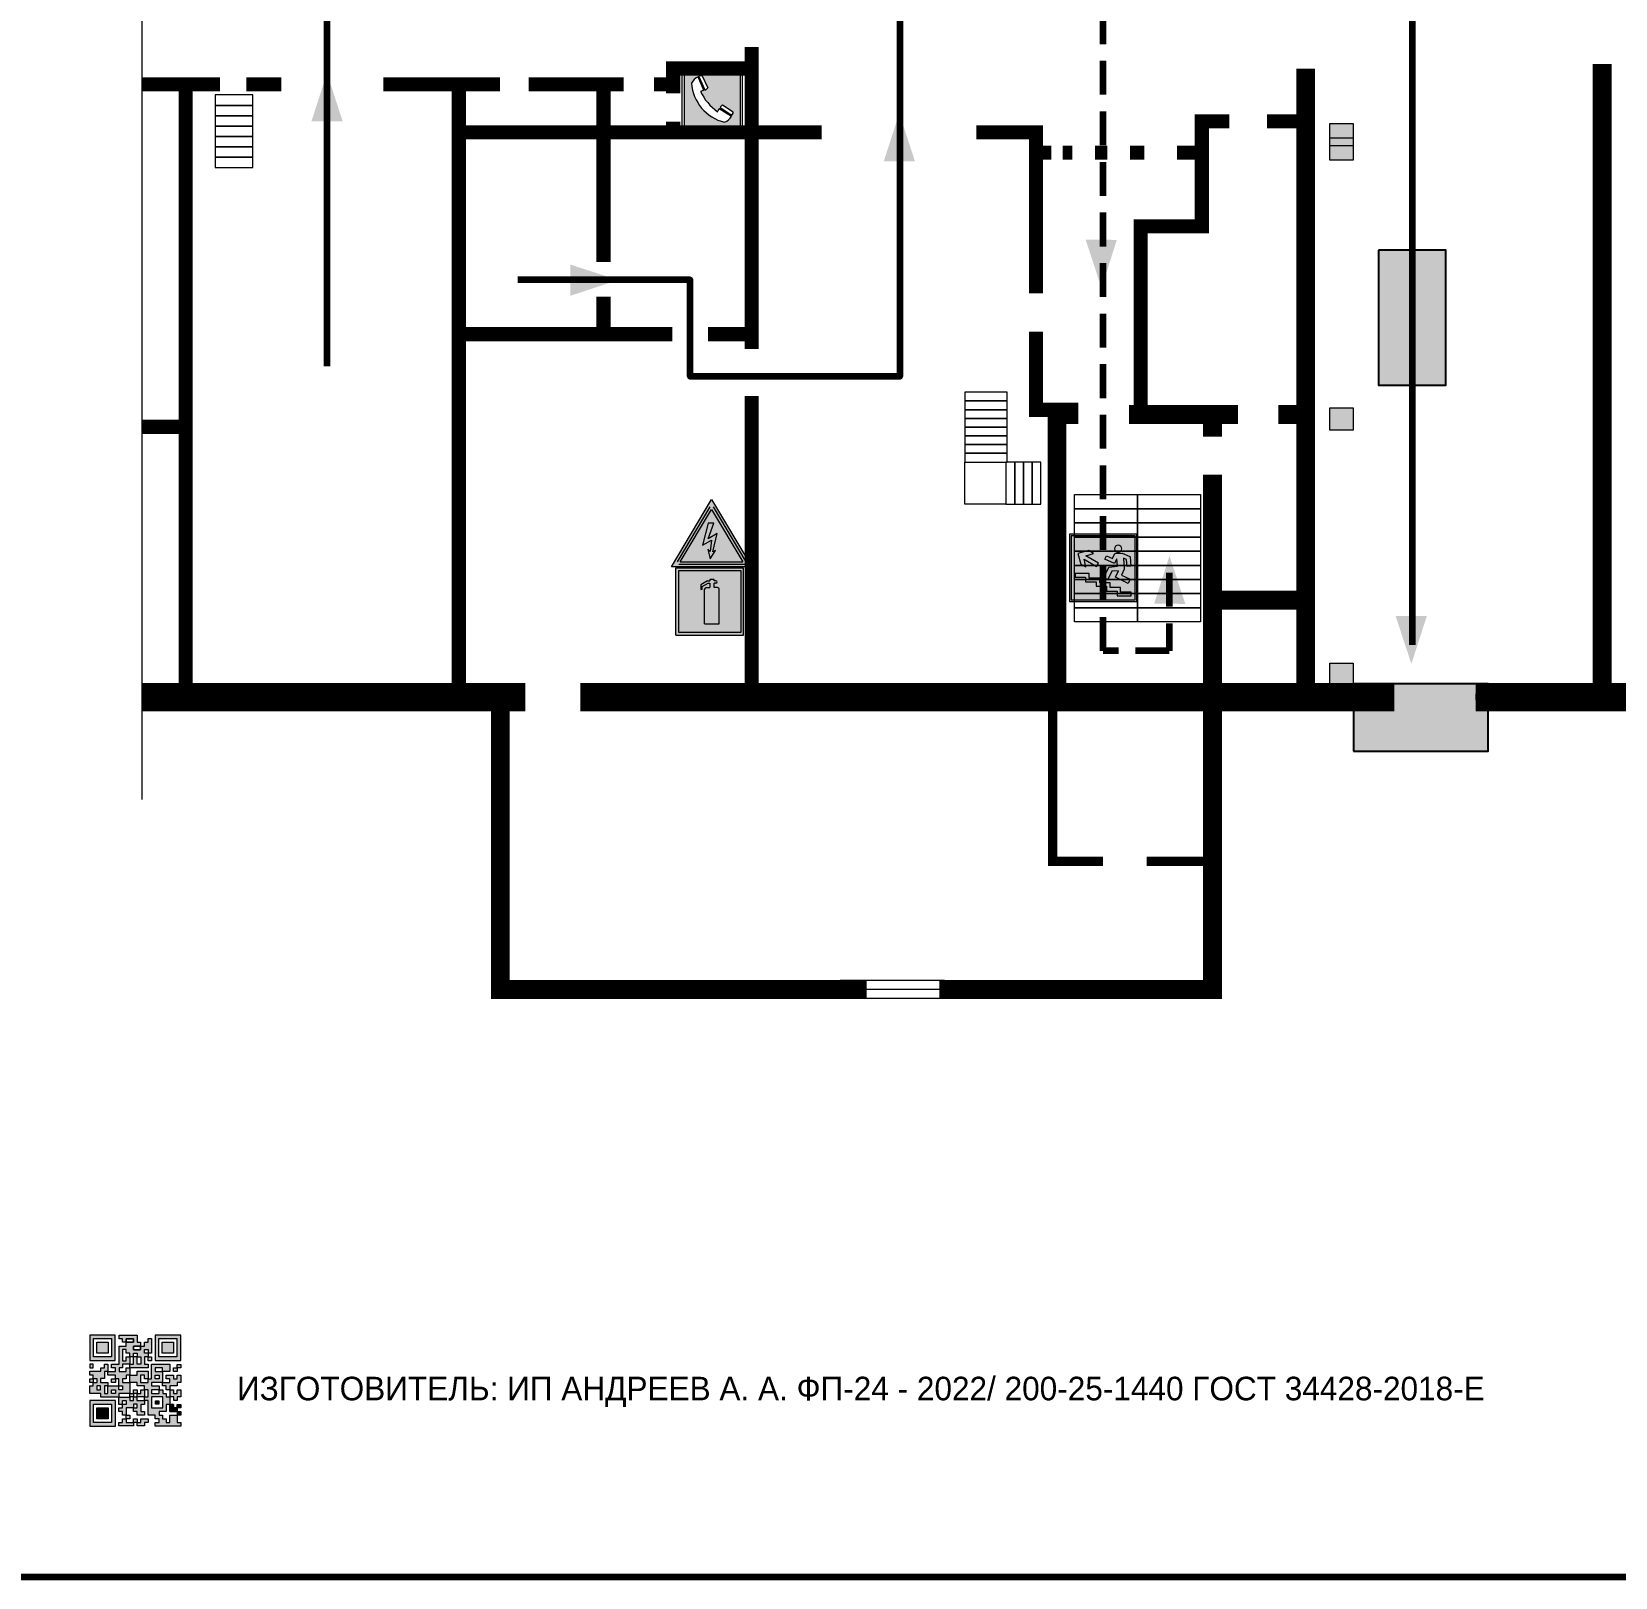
# Model space of a CAD drawing. Header units: millimetres. Extents: x 13114 to 67229, y 22859 to 38520.
# Drawn here: x 17773.2 to 17961.2, y 30104.1 to 30287.5 of the extents above; entities that cross this region are included whole.
import ezdxf

# ---------------------------------------------------------------- set-up
doc = ezdxf.new("R2010")
doc.units = ezdxf.units.MM
doc.linetypes.add('{ Wide Dash }', pattern=[12, 4, -2, 4, -2])
doc.layers.add('План_Штампы', color=7, linetype='Continuous')
doc.styles.add('обычный', font='arial.ttf')

# ---------------------------------------------------------------- blocks, each defined once
blk = doc.blocks.new('QR')
at = {"lineweight": 0}
h = blk.add_hatch(color=256, dxfattribs=at)
h.dxf.hatch_style = 1
h.paths.add_polyline_path([(9241.16, 2687.38), (9242.01, 2687.38), (9242.01, 2687.83), (9241.59, 2687.83), (9241.59, 2688.68), (9239.45, 2688.68), (9239.45, 2688.25), (9239.86, 2688.25), (9239.86, 2687.83), (9240.29, 2687.83), (9240.29, 2688.25), (9241.16, 2688.25), (9241.16, 2687.83), (9240.29, 2687.83), (9240.29, 2687.38), (9239.45, 2687.38), (9239.45, 2685.22), (9238.57, 2685.22), (9238.57, 2684.8), (9239.02, 2684.8), (9239.02, 2684.37), (9238.13, 2684.37), (9238.13, 2683.92), (9239.02, 2683.92), (9239.02, 2683.5), (9239.44, 2683.5), (9239.44, 2682.64), (9239.87, 2682.64), (9239.87, 2682.18), (9239.44, 2682.18), (9239.44, 2682.64), (9238.13, 2682.64), (9238.13, 2681.76), (9237.71, 2681.76), (9237.71, 2682.64), (9238.13, 2682.64), (9238.13, 2683.07), (9237.27, 2683.07), (9237.27, 2683.51), (9237.71, 2683.51), (9237.71, 2684.37), (9238.13, 2684.37), (9238.13, 2685.22), (9237.71, 2685.22), (9237.71, 2684.8), (9237.28, 2684.8), (9237.28, 2684.38), (9235.98, 2684.38), (9235.98, 2683.92), (9236.4, 2683.92), (9236.4, 2683.49), (9236.84, 2683.49), (9236.84, 2683.07), (9236.4, 2683.07), (9236.4, 2682.64), (9235.98, 2682.64), (9235.98, 2681.76), (9237.29, 2681.76), (9237.29, 2681.33), (9239.43, 2681.33), (9239.43, 2681.76), (9240.74, 2681.76), (9240.74, 2683.05), (9239.87, 2683.05), (9239.87, 2683.5), (9240.29, 2683.5), (9240.29, 2683.91), (9240.74, 2683.91), (9240.74, 2684.81), (9240.29, 2684.81), (9240.29, 2684.79), (9240.29, 2684.37), (9239.45, 2684.37), (9239.45, 2684.8), (9239.87, 2684.8), (9239.87, 2685.21), (9240.74, 2685.21), (9240.74, 2686.1), (9240.29, 2686.1), (9240.29, 2685.64), (9239.86, 2685.64), (9239.86, 2686.95), (9240.29, 2686.95), (9240.29, 2686.52), (9240.74, 2686.52), (9240.74, 2686.1), (9241.16, 2686.1), (9241.16, 2686.53), (9241.59, 2686.53), (9241.59, 2686.1), (9242.02, 2686.1), (9242.02, 2685.21), (9241.59, 2685.21), (9241.59, 2686.1), (9241.16, 2686.1), (9241.16, 2685.21), (9240.74, 2685.21), (9240.74, 2684.81), (9242.89, 2684.81), (9242.89, 2685.22), (9242.47, 2685.22), (9242.47, 2686.11), (9242.89, 2686.11), (9242.89, 2686.52), (9242.46, 2686.52), (9242.46, 2686.95), (9242.89, 2686.95), (9242.89, 2686.52), (9243.32, 2686.52), (9243.32, 2688.26), (9242.9, 2688.26), (9242.9, 2687.83), (9242.47, 2687.83), (9242.47, 2687.38), (9242.01, 2687.38), (9242.01, 2686.94), (9241.16, 2686.94)])
h.paths.add_polyline_path([(9239.02, 2682.18), (9239.02, 2681.76), (9238.54, 2681.76), (9238.54, 2682.18)], flags=16)
h.paths.add_polyline_path([(9237.27, 2682.65), (9237.27, 2682.19), (9236.83, 2682.19), (9236.83, 2682.65)], flags=16)
h = blk.add_hatch(color=256, dxfattribs=at)
h.dxf.hatch_style = 1
h.paths.add_polyline_path([(9238.15, 2687.83), (9236.83, 2687.83), (9236.83, 2686.52), (9238.15, 2686.52)], flags=0)
h.paths.add_polyline_path([(9239.01, 2685.65), (9239.01, 2688.68), (9235.98, 2688.68), (9235.98, 2685.65)])
h.paths.add_polyline_path([(9236.41, 2686.1), (9236.41, 2688.26), (9238.56, 2688.26), (9238.56, 2686.1)], flags=16)
h.paths.add_polyline_path([(9236.83, 2686.52), (9236.83, 2687.83), (9238.15, 2687.83), (9238.15, 2686.52)], flags=0)
h = blk.add_hatch(color=256, dxfattribs=at)
h.dxf.hatch_style = 1
h.paths.add_polyline_path([(9238.15, 2686.52), (9238.15, 2687.83), (9236.83, 2687.83), (9236.83, 2686.52)])
h.paths.add_polyline_path([(9245.91, 2686.52), (9245.91, 2687.83), (9244.59, 2687.83), (9244.59, 2686.52)], flags=0)
h.paths.add_polyline_path([(9246.77, 2685.65), (9246.77, 2688.68), (9243.74, 2688.68), (9243.74, 2685.65)])
h.paths.add_polyline_path([(9244.17, 2686.1), (9244.17, 2688.26), (9246.32, 2688.26), (9246.32, 2686.1)], flags=16)
h.paths.add_polyline_path([(9244.59, 2686.52), (9244.59, 2687.83), (9245.91, 2687.83), (9245.91, 2686.52)], flags=0)
h = blk.add_hatch(color=256, dxfattribs=at)
h.dxf.hatch_style = 1
h.paths.add_polyline_path([(9240.75, 2681.76), (9240.75, 2681.35), (9241.17, 2681.35), (9241.17, 2681.76)])
h.paths.add_polyline_path([(9241.6, 2682.18), (9241.17, 2682.18), (9241.17, 2681.76), (9241.6, 2681.76)])
h.paths.add_polyline_path([(9242.47, 2681.34), (9242.47, 2682.19), (9242.02, 2682.19), (9242.02, 2681.76), (9241.6, 2681.76), (9241.6, 2681.34)])
h.paths.add_polyline_path([(9239.87, 2678.3), (9239.44, 2678.3), (9239.44, 2677.89), (9241.17, 2677.89), (9241.17, 2678.3), (9240.28, 2678.3), (9240.28, 2678.73), (9239.87, 2678.73)])
h.paths.add_polyline_path([(9240.75, 2678.73), (9240.75, 2679.19), (9240.28, 2679.19), (9240.28, 2678.73)])
h.paths.add_polyline_path([(9241.6, 2678.73), (9241.17, 2678.73), (9241.17, 2678.3), (9241.6, 2678.3)])
h.paths.add_polyline_path([(9242.02, 2678.3), (9241.6, 2678.3), (9241.6, 2677.89), (9242.48, 2677.89), (9242.48, 2678.31), (9242.9, 2678.31), (9242.9, 2678.73), (9242.02, 2678.73)])
h.paths.add_polyline_path([(9246.36, 2684.37), (9246.36, 2684.79), (9245.93, 2684.79), (9245.93, 2684.37)])
h.paths.add_polyline_path([(9246.78, 2685.2), (9246.36, 2685.2), (9246.36, 2684.79), (9246.78, 2684.79)])
h.paths.add_polyline_path([(9245.91, 2687.83), (9244.59, 2687.83), (9244.59, 2686.52), (9245.91, 2686.52)])
h = blk.add_hatch(color=256, dxfattribs=at)
h.dxf.hatch_style = 1
h.paths.add_polyline_path([(9243.32, 2686.11), (9242.89, 2686.11), (9242.89, 2685.64), (9243.32, 2685.64)])
h.paths.add_polyline_path([(9239.02, 2683.07), (9239.02, 2683.5), (9238.56, 2683.5), (9238.56, 2683.07)])
h.paths.add_polyline_path([(9236.4, 2684.8), (9236.4, 2685.22), (9235.98, 2685.22), (9235.98, 2684.8)])
h.paths.add_polyline_path([(9236.4, 2683.07), (9236.4, 2683.49), (9235.98, 2683.49), (9235.98, 2683.07)])
h = blk.add_hatch(color=256, dxfattribs=at)
h.dxf.hatch_style = 1
h.paths.add_polyline_path([(9243.32, 2682.64), (9243.32, 2683.07), (9244.62, 2683.07), (9244.62, 2684.37), (9243.74, 2684.37), (9243.74, 2684.8), (9244.62, 2684.8), (9244.62, 2684.37), (9245.48, 2684.37), (9245.48, 2685.22), (9243.32, 2685.22), (9243.32, 2683.5), (9242.89, 2683.5), (9242.89, 2683.06), (9242.01, 2683.06), (9242.01, 2683.91), (9242.47, 2683.91), (9242.47, 2683.5), (9242.89, 2683.5), (9242.89, 2684.38), (9241.59, 2684.38), (9241.59, 2683.91), (9240.74, 2683.91), (9240.74, 2683.05), (9241.59, 2683.05), (9241.59, 2682.64), (9242.47, 2682.64), (9242.47, 2682.19), (9242.91, 2682.19), (9242.91, 2681.34), (9242.48, 2681.34), (9242.48, 2680.91), (9242.91, 2680.91), (9242.91, 2679.17), (9243.75, 2679.17), (9243.75, 2678.73), (9244.2, 2678.73), (9244.2, 2678.3), (9243.75, 2678.3), (9243.75, 2677.88), (9246.78, 2677.88), (9246.78, 2678.3), (9246.35, 2678.3), (9246.35, 2679.19), (9245.48, 2679.19), (9245.48, 2678.31), (9245.05, 2678.31), (9245.05, 2678.73), (9244.62, 2678.73), (9244.62, 2679.19), (9244.2, 2679.19), (9244.2, 2679.61), (9245.05, 2679.61), (9245.05, 2680.46), (9245.48, 2680.46), (9245.48, 2681.34), (9245.04, 2681.34), (9245.04, 2681.76), (9244.63, 2681.76), (9244.63, 2682.19), (9244.21, 2682.19), (9244.21, 2681.76), (9243.32, 2681.76), (9243.32, 2682.19), (9244.21, 2682.19), (9244.21, 2682.64)])
h.paths.add_polyline_path([(9243.75, 2683.49), (9243.75, 2683.92), (9244.21, 2683.92), (9244.21, 2683.49)], flags=16)
h.paths.add_polyline_path([(9243.32, 2681.34), (9244.63, 2681.34), (9244.63, 2680.04), (9243.32, 2680.04)], flags=16)
h.paths.add_polyline_path([(9243.76, 2680.89), (9244.18, 2680.89), (9244.18, 2680.48), (9243.76, 2680.48)], flags=0)
h = blk.add_hatch(color=256, dxfattribs=at)
h.dxf.hatch_style = 1
h.paths.add_polyline_path([(9246.36, 2683.07), (9246.78, 2683.07), (9246.78, 2683.92), (9246.36, 2683.92), (9246.36, 2683.49), (9245.92, 2683.49), (9245.92, 2683.92), (9245.06, 2683.92), (9245.06, 2683.49), (9245.48, 2683.49), (9245.48, 2683.07), (9244.62, 2683.07), (9244.62, 2682.65), (9245.05, 2682.65), (9245.05, 2682.18), (9245.48, 2682.18), (9245.48, 2682.65), (9246.36, 2682.65)])
h.paths.add_polyline_path([(9246.78, 2682.18), (9246.36, 2682.18), (9246.36, 2681.75), (9245.92, 2681.75), (9245.92, 2682.18), (9245.48, 2682.18), (9245.48, 2681.34), (9245.48, 2681.34), (9245.94, 2681.34), (9245.94, 2680.91), (9246.36, 2680.91), (9246.36, 2681.34), (9246.78, 2681.34)])
h = blk.add_hatch(color=256, dxfattribs=at)
h.dxf.hatch_style = 1
h.paths.add_polyline_path([(9235.98, 2680.9), (9235.98, 2677.86), (9239.02, 2677.86), (9239.02, 2680.9)])
h.paths.add_polyline_path([(9238.57, 2680.48), (9238.57, 2678.32), (9236.41, 2678.32), (9236.41, 2680.48)], flags=16)
h.paths.add_polyline_path([(9238.15, 2680.05), (9238.15, 2678.74), (9236.83, 2678.74), (9236.83, 2680.05)], flags=0)
h = blk.add_hatch(color=256, dxfattribs=at)
h.dxf.hatch_style = 1
h.paths.add_polyline_path([(9238.15, 2680.05), (9236.83, 2680.05), (9236.83, 2678.74), (9238.15, 2678.74)])
h = blk.add_hatch(color=256, dxfattribs=at)
h.dxf.hatch_style = 1
h.paths.add_polyline_path([(9242.02, 2680.46), (9242.48, 2680.46), (9242.48, 2680.91), (9241.58, 2680.91), (9241.58, 2681.35), (9241.17, 2681.35), (9241.17, 2680.91), (9240.75, 2680.91), (9240.75, 2681.33), (9239.43, 2681.33), (9239.43, 2680.46), (9239.86, 2680.46), (9239.86, 2680.92), (9240.3, 2680.92), (9240.3, 2680.46), (9239.86, 2680.46), (9239.86, 2680.04), (9239.44, 2680.04), (9239.44, 2679.62), (9239.86, 2679.62), (9239.86, 2679.19), (9240.29, 2679.19), (9240.29, 2680.03), (9241.18, 2680.03), (9241.18, 2680.47), (9241.6, 2680.47), (9241.6, 2680.03), (9241.18, 2680.03), (9241.18, 2679.61), (9241.6, 2679.61), (9241.6, 2679.19), (9242.47, 2679.19), (9242.47, 2679.6), (9242.02, 2679.6)])
h = blk.add_hatch(color=256, dxfattribs=at)
h.dxf.hatch_style = 1
h.paths.add_polyline_path([(9244.18, 2680.48), (9244.18, 2680.89), (9243.76, 2680.89), (9243.76, 2680.48)])
h = blk.add_hatch(color=256, dxfattribs=at)
h.dxf.hatch_style = 1
h.paths.add_polyline_path([(9245.93, 2680.04), (9245.93, 2680.46), (9245.48, 2680.46), (9245.48, 2679.62), (9246.35, 2679.62), (9246.35, 2680.04)])
h.paths.add_polyline_path([(9246.78, 2680.04), (9246.78, 2680.46), (9246.35, 2680.46), (9246.35, 2680.04)])
h.paths.add_polyline_path([(9246.78, 2679.18), (9246.78, 2679.62), (9246.35, 2679.62), (9246.35, 2679.18)])
for points in [[(9237.71, 2685.22), (9238.13, 2685.22), (9238.13, 2684.37), (9237.71, 2684.37), (9237.71, 2683.51), (9237.27, 2683.51), (9237.27, 2683.07), (9238.13, 2683.07), (9238.13, 2682.64), (9237.71, 2682.64), (9237.71, 2681.76), (9238.13, 2681.76), (9238.13, 2682.64), (9239.44, 2682.64), (9239.44, 2683.5), (9239.02, 2683.5), (9239.02, 2683.07), (9238.56, 2683.07), (9238.56, 2683.5), (9239.02, 2683.5), (9239.02, 2683.92), (9238.13, 2683.92), (9238.13, 2684.37), (9239.02, 2684.37), (9239.02, 2684.8), (9238.57, 2684.8), (9238.57, 2685.22), (9239.45, 2685.22), (9239.45, 2687.38), (9240.29, 2687.38), (9240.29, 2687.83), (9239.86, 2687.83), (9239.86, 2688.25), (9239.45, 2688.25), (9239.45, 2688.68), (9241.59, 2688.68), (9241.59, 2687.83), (9242.01, 2687.83), (9242.01, 2687.38), (9242.47, 2687.38), (9242.47, 2687.83), (9242.9, 2687.83), (9242.9, 2688.26), (9243.32, 2688.26), (9243.32, 2686.52), (9242.89, 2686.52), (9242.89, 2686.11), (9243.32, 2686.11), (9243.32, 2685.64), (9242.89, 2685.64), (9242.89, 2686.11), (9242.47, 2686.11), (9242.47, 2685.22), (9242.89, 2685.22), (9242.89, 2684.81), (9240.74, 2684.81), (9240.74, 2683.91), (9241.59, 2683.91), (9241.59, 2684.38), (9242.89, 2684.38), (9242.89, 2683.5), (9242.47, 2683.5), (9242.47, 2683.91), (9242.01, 2683.91), (9242.01, 2683.06), (9242.89, 2683.06), (9242.89, 2683.5), (9243.32, 2683.5), (9243.32, 2685.22), (9245.48, 2685.22), (9245.48, 2684.37), (9244.62, 2684.37), (9244.62, 2683.07), (9245.48, 2683.07), (9245.48, 2683.49), (9245.06, 2683.49), (9245.06, 2683.92), (9245.92, 2683.92), (9245.92, 2683.49), (9246.36, 2683.49), (9246.36, 2683.92), (9246.78, 2683.92), (9246.78, 2683.07), (9246.36, 2683.07), (9246.36, 2682.65), (9245.48, 2682.65), (9245.48, 2682.18), (9245.92, 2682.18), (9245.92, 2681.75), (9246.36, 2681.75), (9246.36, 2682.18), (9246.78, 2682.18), (9246.78, 2681.34), (9246.36, 2681.34), (9246.36, 2680.91), (9245.94, 2680.91), (9245.94, 2681.34), (9245.48, 2681.34), (9245.48, 2680.46), (9245.93, 2680.46), (9245.93, 2680.04), (9246.35, 2680.04), (9246.35, 2680.46), (9246.78, 2680.46), (9246.78, 2680.04), (9246.78, 2680.04), (9246.35, 2680.04), (9246.35, 2679.62), (9246.78, 2679.62), (9246.78, 2679.18), (9246.35, 2679.18), (9246.35, 2678.3), (9246.78, 2678.3), (9246.78, 2677.88), (9243.75, 2677.88), (9243.75, 2678.3), (9244.2, 2678.3), (9244.2, 2678.73), (9243.75, 2678.73), (9243.75, 2679.17), (9242.91, 2679.17), (9242.91, 2680.91), (9242.48, 2680.91), (9242.48, 2680.46), (9242.02, 2680.46), (9242.02, 2679.6), (9242.47, 2679.6), (9242.47, 2679.19), (9241.6, 2679.19), (9241.6, 2679.61), (9241.18, 2679.61), (9241.18, 2680.03), (9240.29, 2680.03), (9240.29, 2679.19), (9240.75, 2679.19), (9240.75, 2678.73), (9240.28, 2678.73), (9240.28, 2678.3), (9241.17, 2678.3), (9241.17, 2678.73), (9241.6, 2678.73), (9241.6, 2678.3), (9242.02, 2678.3), (9242.02, 2678.73), (9242.9, 2678.73), (9242.9, 2678.31), (9242.48, 2678.31), (9242.48, 2677.89), (9241.6, 2677.89), (9241.6, 2678.3), (9241.17, 2678.3), (9241.17, 2677.89), (9239.44, 2677.89), (9239.44, 2678.3), (9239.87, 2678.3), (9239.87, 2678.73), (9240.28, 2678.73), (9240.28, 2679.19), (9240.29, 2679.19), (9239.86, 2679.19), (9239.86, 2679.62), (9239.44, 2679.62), (9239.44, 2680.04), (9239.86, 2680.04), (9239.86, 2680.46), (9239.43, 2680.46), (9239.43, 2681.33), (9237.29, 2681.33), (9237.29, 2681.76), (9235.98, 2681.76), (9235.98, 2682.64), (9236.4, 2682.64), (9236.4, 2683.07), (9235.98, 2683.07), (9235.98, 2683.49), (9236.4, 2683.49), (9236.4, 2683.92), (9235.98, 2683.92), (9235.98, 2684.38), (9237.28, 2684.38), (9237.28, 2684.8), (9237.71, 2684.8), (9237.71, 2685.22), (9237.92, 2685.22)], [(9240.74, 2686.1), (9240.74, 2686.52), (9240.29, 2686.52), (9240.29, 2686.95), (9239.86, 2686.95), (9239.86, 2685.64), (9240.29, 2685.64), (9240.29, 2686.1), (9240.74, 2686.1), (9240.74, 2686.52)], [(9240.74, 2685.21), (9239.87, 2685.21), (9239.87, 2684.8), (9239.45, 2684.8), (9239.45, 2684.37), (9240.29, 2684.37), (9240.29, 2684.79), (9240.29, 2684.81), (9240.74, 2684.81), (9240.74, 2685.21), (9239.87, 2685.21)], [(9240.74, 2683.91), (9240.29, 2683.91), (9240.29, 2683.5), (9239.87, 2683.5), (9239.87, 2683.05), (9240.74, 2683.05), (9240.74, 2683.91)], [(9244.62, 2684.37), (9244.62, 2684.8), (9243.74, 2684.8), (9243.74, 2684.37), (9244.62, 2684.37)], [(9240.74, 2683.05), (9240.74, 2681.76), (9239.43, 2681.76), (9239.43, 2681.33), (9240.75, 2681.33), (9240.75, 2681.35), (9240.75, 2680.91), (9241.17, 2680.91), (9241.17, 2681.35), (9241.58, 2681.35), (9241.58, 2680.91), (9242.48, 2680.91), (9242.48, 2681.34), (9242.91, 2681.34), (9242.91, 2682.19), (9242.47, 2682.19), (9242.47, 2682.64), (9241.59, 2682.64), (9241.59, 2683.05), (9240.74, 2683.05)], [(9241.6, 2681.76), (9242.02, 2681.76), (9242.02, 2682.19), (9242.47, 2682.19), (9242.47, 2681.34), (9241.6, 2681.34), (9241.6, 2681.76)], [(9244.62, 2683.07), (9243.32, 2683.07), (9243.32, 2682.64), (9244.21, 2682.64), (9244.21, 2682.19), (9243.32, 2682.19), (9243.32, 2681.76), (9244.21, 2681.76), (9244.21, 2682.19), (9244.63, 2682.19), (9244.63, 2681.76), (9245.04, 2681.76), (9245.04, 2681.34), (9245.48, 2681.34)], [(9245.48, 2682.18), (9245.05, 2682.18), (9245.05, 2682.65), (9244.62, 2682.65), (9244.62, 2683.07)], [(9245.48, 2682.18), (9245.48, 2681.34)], [(9239.86, 2680.46), (9239.86, 2680.92), (9240.3, 2680.92), (9240.3, 2680.46), (9239.86, 2680.46)], [(9245.48, 2680.46), (9245.05, 2680.46), (9245.05, 2679.61), (9244.2, 2679.61), (9244.2, 2679.19), (9244.62, 2679.19), (9244.62, 2678.73), (9245.05, 2678.73), (9245.05, 2678.31), (9245.48, 2678.31), (9245.48, 2679.19), (9246.35, 2679.19), (9246.35, 2679.07)], [(9246.35, 2679.62), (9245.48, 2679.62), (9245.48, 2680.46)], [(9245.48, 2680.46), (9245.48, 2679.62), (9246.35, 2679.62), (9246.35, 2680.04), (9245.93, 2680.04), (9245.93, 2680.46), (9245.48, 2680.46), (9245.48, 2679.62)], [(9246.35, 2679.62), (9246.35, 2679.18)]]:
    blk.add_lwpolyline(points, dxfattribs=at)
for points in [[(9235.98, 2685.65), (9239.01, 2685.65), (9239.01, 2688.68), (9235.98, 2688.68)], [(9236.41, 2688.26), (9238.56, 2688.26), (9238.56, 2686.1), (9236.41, 2686.1)], [(9236.83, 2687.83), (9238.15, 2687.83), (9238.15, 2686.52), (9236.83, 2686.52)], [(9240.29, 2687.83), (9241.16, 2687.83), (9241.16, 2688.25), (9240.29, 2688.25)], [(9240.29, 2688.25), (9241.16, 2688.25), (9241.16, 2687.83), (9240.29, 2687.83)], [(9243.74, 2685.65), (9246.77, 2685.65), (9246.77, 2688.68), (9243.74, 2688.68)], [(9244.17, 2688.26), (9246.32, 2688.26), (9246.32, 2686.1), (9244.17, 2686.1)], [(9244.59, 2687.83), (9245.91, 2687.83), (9245.91, 2686.52), (9244.59, 2686.52)], [(9241.16, 2686.1), (9240.74, 2686.1), (9240.74, 2685.21), (9241.16, 2685.21)], [(9242.01, 2687.38), (9241.16, 2687.38), (9241.16, 2686.94), (9242.01, 2686.94)], [(9241.16, 2687.38), (9242.01, 2687.38), (9242.01, 2686.94), (9241.16, 2686.94)], [(9241.16, 2686.53), (9241.59, 2686.53), (9241.59, 2686.1), (9241.16, 2686.1)], [(9241.59, 2686.1), (9242.02, 2686.1), (9242.02, 2685.21), (9241.59, 2685.21)], [(9242.89, 2686.52), (9242.46, 2686.52), (9242.46, 2686.95), (9242.89, 2686.95)], [(9235.98, 2684.8), (9236.4, 2684.8), (9236.4, 2685.22), (9235.98, 2685.22)], [(9243.75, 2683.92), (9244.21, 2683.92), (9244.21, 2683.49), (9243.75, 2683.49)], [(9245.93, 2684.79), (9246.36, 2684.79), (9246.36, 2684.37), (9245.93, 2684.37)], [(9246.36, 2685.2), (9246.78, 2685.2), (9246.78, 2684.79), (9246.36, 2684.79)], [(9236.4, 2683.07), (9236.84, 2683.07), (9236.84, 2683.49), (9236.4, 2683.49)], [(9236.83, 2682.19), (9237.27, 2682.19), (9237.27, 2682.65), (9236.83, 2682.65)], [(9238.54, 2682.18), (9239.02, 2682.18), (9239.02, 2681.76), (9238.54, 2681.76)], [(9239.44, 2682.64), (9239.87, 2682.64), (9239.87, 2682.18), (9239.44, 2682.18)], [(9241.17, 2682.18), (9241.6, 2682.18), (9241.6, 2681.76), (9241.17, 2681.76)], [(9235.98, 2677.86), (9239.02, 2677.86), (9239.02, 2680.9), (9235.98, 2680.9)], [(9236.41, 2680.48), (9238.57, 2680.48), (9238.57, 2678.32), (9236.41, 2678.32)], [(9236.83, 2680.05), (9238.15, 2680.05), (9238.15, 2678.74), (9236.83, 2678.74)], [(9240.75, 2681.76), (9241.17, 2681.76), (9241.17, 2681.35), (9240.75, 2681.35)], [(9241.18, 2680.03), (9241.6, 2680.03), (9241.6, 2680.47), (9241.18, 2680.47)], [(9243.32, 2680.04), (9244.63, 2680.04), (9244.63, 2681.34), (9243.32, 2681.34)], [(9243.76, 2680.89), (9244.18, 2680.89), (9244.18, 2680.48), (9243.76, 2680.48)]]:
    blk.add_lwpolyline(points, close=True, dxfattribs=at)
blk = doc.blocks.new('A$C32E8229D')
at = {"true_color": 0xffffff}
blk.add_hatch(color=7, dxfattribs=at).paths.add_polyline_path([(0, 0), (0, -8), (16, -8), (16, 0)])
h = blk.add_hatch(color=126)
h.paths.add_polyline_path([(0.2, -0.2), (15.8, -0.2), (15.8, -7.8), (0.2, -7.8)])
h.paths.add_polyline_path([(13.49, -2.05), (12.08, -2.05), (11.37, -2.63, 0.162397), (11.29, -2.84), (11.29, -3.63), (10.35, -3.63), (10.35, -4.05), (11.68, -4.05), (11.68, -3.48), (12.26, -4.28), (11.29, -5.1), (11.29, -6.78), (11.85, -6.78), (11.85, -5.44), (12.8, -4.64), (12.8, -5.94), (14.46, -5.94), (14.46, -5.39), (13.45, -5.39), (13.45, -3.97), (12.46, -2.59), (13.15, -2.59), (13.69, -3.34), (14.18, -3)], flags=16)
h.paths.add_polyline_path([(10.74, -1.82, 1), (11.8, -1.82, 1)], flags=16)
h.paths.add_polyline_path([(9.39, -3.59), (5.99, -3.59), (6.56, -3.03), (5.91, -3.03), (5.1, -3.83), (5.91, -4.64), (6.56, -4.64), (5.99, -4.09), (9.39, -4.09)], flags=16)
h.paths.add_polyline_path([(4.29, -1.08), (1.72, -1.08), (1.72, -6.6), (4.29, -6.6)], flags=16)
at = {"color": 126}
blk.add_lwpolyline([(16, -8), (0, -8), (0, 0), (16, 0)], close=True, dxfattribs=at)
blk = doc.blocks.new('A$C3E6D3DDE')
at = {"lineweight": 5}
h = blk.add_hatch(color=40, dxfattribs=at)
h.paths.add_polyline_path([(24.1, 1.45), (16.46, -11.35), (31.74, -11.35)])
h.paths.add_polyline_path([(24.09, -0.46), (30.03, -10.41), (18.14, -10.41)], flags=16)
h.paths.add_polyline_path([(24.54, -3.08), (23.41, -6.02), (25.13, -5.01), (24.33, -8.5), (24.82, -8.27), (23.79, -9.86), (23.4, -8.04), (23.8, -8.43), (24.04, -6.29), (22.39, -7.25), (23.44, -3.08)], flags=0)
h = blk.add_hatch(color=256, dxfattribs=at)
h.paths.add_polyline_path([(24.37, 0.03, 0.567511), (23.82, 0.03), (17.59, -10.4, 0.582454), (17.86, -10.88), (30.32, -10.88, 0.582149), (30.6, -10.4)])
h.paths.add_polyline_path([(24.09, -0.46), (18.14, -10.41), (30.03, -10.41)], flags=16)
h.paths.add_polyline_path([(24.54, -3.08), (23.41, -6.02), (25.13, -5.01), (24.33, -8.5), (24.82, -8.27), (23.79, -9.86), (23.4, -8.04), (23.8, -8.43), (24.04, -6.29), (22.39, -7.25), (23.44, -3.08)], flags=0)
h = blk.add_hatch(color=40, dxfattribs=at)
h.paths.add_polyline_path([(24.09, -0.46), (18.14, -10.41), (30.03, -10.41)])
h.paths.add_polyline_path([(24.82, -8.27), (23.79, -9.86), (23.4, -8.04), (23.8, -8.43), (24.04, -6.29), (22.39, -7.25), (23.44, -3.08), (24.54, -3.08), (23.41, -6.02), (25.13, -5.01), (24.33, -8.5)], flags=16)
at = {"color": 40, "lineweight": 5}
for p, q in [((16.46, -11.35), (24.1, 1.45)), ((24.1, 1.45), (31.74, -11.35))]:
    blk.add_line(p, q, dxfattribs=at)
at = {"lineweight": 5}
for p, q in [((17.59, -10.4), (23.82, 0.03)), ((24.37, 0.03), (30.6, -10.4)), ((18.14, -10.41), (24.09, -0.46)), ((24.09, -0.46), (30.03, -10.41)), ((23.44, -3.08), (22.39, -7.25)), ((23.41, -6.02), (24.54, -3.08)), ((25.13, -5.01), (23.41, -6.02)), ((24.54, -3.08), (23.44, -3.08)), ((24.33, -8.5), (25.13, -5.01)), ((22.39, -7.25), (24.04, -6.29)), ((23.8, -8.43), (23.4, -8.04)), ((23.4, -8.04), (23.79, -9.86)), ((23.79, -9.86), (24.82, -8.27)), ((24.04, -6.29), (23.8, -8.43)), ((24.82, -8.27), (24.33, -8.5)), ((17.86, -10.88), (30.32, -10.88)), ((18.14, -10.41), (30.03, -10.41))]:
    blk.add_line(p, q, dxfattribs=at)
at = {"color": 50, "lineweight": 5}
blk.add_line((31.74, -11.35), (16.46, -11.35), dxfattribs=at)
blk = doc.blocks.new('A$C456E1F9C')
at = {"lineweight": 5}
h = blk.add_hatch(color=242, dxfattribs=at)
h.paths.add_polyline_path([(0.51, -1.47), (0.51, -13.26), (12.29, -13.26), (12.29, -1.47)])
h.paths.add_polyline_path([(5.42, -4.95, -0.254479), (4.78, -5.4), (3.52, -2.53, -0.209735), (4.23, -2.4)], flags=16)
h.paths.add_polyline_path([(8.53, -8.6), (10.87, -10.17), (10.54, -10.76), (8.03, -9.13, -0.192251)], flags=16)
h.paths.add_polyline_path([(4.61, -5.49, 0.005518), (3.87, -5.72, 0.128647), (7.49, -10.01, 0.00809), (7.83, -9.33), (10.47, -10.97, -0.16736), (8.99, -12.25, -0.327862), (1.95, -3.95, -0.166952), (3.36, -2.62)], flags=16)
at = {"color": 242, "lineweight": 5}
for p, q in [((0, -13.77), (0, -0.97)), ((12.8, -0.97), (0, -0.97)), ((4.61, -5.49), (3.36, -2.62)), ((3.52, -2.53), (4.78, -5.4)), ((4.23, -2.4), (5.42, -4.95)), ((12.8, -13.77), (12.8, -0.97)), ((7.83, -9.33), (10.47, -10.97)), ((8.03, -9.13), (10.54, -10.76)), ((10.81, -10.12), (8.53, -8.6)), ((10.54, -10.76), (10.8, -10.3)), ((10.8, -10.3), (10.81, -10.12)), ((0, -13.77), (12.8, -13.77))]:
    blk.add_line(p, q, dxfattribs=at)
blk.add_lwpolyline([(0.51, -1.47), (12.29, -1.47), (12.29, -13.26), (0.51, -13.26)], close=True, dxfattribs=at)
for centre, radius, start, end in [((4.59, -5.34), 2.99, 114.2845, 152.1974), ((4.02, -3.27), 0.891, 76.3284, 123.7092), ((11.12, -3.31), 9.19, 183.9915, 256.6009), ((14.98, -39.1), 35.17, 107.1487, 108.4135), ((13.86, -0.94), 11.08, 205.5536, 234.8762), ((4.68, -4.59), 0.824, 276.9621, 334.0723), ((-13.31, 0.8), 23.44, 332.5487, 334.4027), ((8.94, -9.5), 0.989, 114.4092, 157.9388), ((7.87, -9.46), 3, 291.9291, 329.9329)]:
    blk.add_arc(centre, radius, start, end, dxfattribs=at)
blk = doc.blocks.new('вверх')
at = {"lineweight": 0, "true_color": 0xffffff}
h = blk.add_hatch(color=7, dxfattribs=at)
h.dxf.hatch_style = 1
h.paths.add_polyline_path([(40999.03, -4475.37), (41000.53, -4474.51), (40999.62, -4474.22), (41000.2, -4473.88), (41001.48, -4474.22), (41001.13, -4475.49), (41000.55, -4475.82), (41000.76, -4474.91), (40999.27, -4475.77)], flags=0)
h.paths.add_polyline_path([(40998.09, -4474.5), (40998.28, -4474.89), (40997.14, -4475.43), (40996.89, -4474.92), (40996.87, -4474.87), (40996.8, -4475.75), (40997.81, -4475.85), (40998.41, -4477.11), (40997.94, -4477.33), (40997.47, -4476.34), (40996.66, -4476.28), (40997.03, -4477.06), (40995.52, -4477.78), (40995.29, -4477.28), (40996.32, -4476.79), (40996, -4476.11), (40996.09, -4474.77), (40995.72, -4474.94), (40995.64, -4475.77), (40995.2, -4475.72), (40995.3, -4474.63), (40995.33, -4474.61), (40996.23, -4474.19), (40997.09, -4474.25), (40997.37, -4474.84)], flags=0)
h.paths.add_polyline_path([(40997.14, -4473.68, -1), (40996.29, -4473.68, -1)], flags=0)
h.paths.add_polyline_path([(41000.58, -4477.58), (41000.58, -4477.03), (41001.81, -4477.03), (41001.81, -4476.6), (41000.15, -4476.6), (41000.15, -4477.16), (40998.9, -4477.16), (40998.9, -4477.72), (40997.65, -4477.72), (40997.65, -4478.27), (40996.41, -4478.27), (40996.41, -4478.82), (40995.17, -4478.82), (40995.17, -4479.25), (40995.41, -4479.25), (40996.84, -4479.25), (40996.84, -4478.69), (40998.09, -4478.69), (40998.09, -4478.13), (40999.32, -4478.13), (40999.32, -4477.58)], flags=0)
h.paths.add_polyline_path([(41002.49, -4471.94), (40994.49, -4471.94), (40994.49, -4479.94), (41002.49, -4479.94)])
h.paths.add_polyline_path([(41002.28, -4479.72), (40994.69, -4479.72), (40994.69, -4472.14), (41002.28, -4472.14)], flags=16)
h.paths.add_polyline_path([(41001.81, -4476.6), (41001.81, -4477.03), (41000.58, -4477.03), (41000.58, -4477.58), (40999.32, -4477.58), (40999.32, -4478.13), (40998.09, -4478.13), (40998.09, -4478.69), (40996.84, -4478.69), (40996.84, -4479.25), (40995.17, -4479.25), (40995.17, -4478.82), (40996.41, -4478.82), (40996.41, -4478.27), (40997.65, -4478.27), (40997.65, -4477.72), (40998.9, -4477.72), (40998.9, -4477.16), (41000.15, -4477.16), (41000.15, -4476.6)], flags=0)
at = {"lineweight": 0}
h = blk.add_hatch(color=126, dxfattribs=at)
h.dxf.hatch_style = 1
h.paths.add_polyline_path([(40994.69, -4479.72), (41002.28, -4479.72), (41002.28, -4472.14), (40994.69, -4472.14)])
h.paths.add_polyline_path([(40999.03, -4475.37), (41000.53, -4474.51), (40999.62, -4474.22), (41000.2, -4473.88), (41001.48, -4474.22), (41001.13, -4475.49), (41000.55, -4475.82), (41000.76, -4474.91), (40999.27, -4475.77)], flags=16)
h.paths.add_polyline_path([(40997.09, -4474.25), (40997.37, -4474.84), (40998.09, -4474.5), (40998.28, -4474.89), (40997.14, -4475.43), (40996.89, -4474.92), (40996.87, -4474.87), (40996.8, -4475.75), (40997.81, -4475.85), (40998.41, -4477.11), (40997.94, -4477.33), (40997.47, -4476.34), (40996.66, -4476.28), (40997.03, -4477.06), (40995.52, -4477.78), (40995.29, -4477.28), (40996.32, -4476.79), (40996, -4476.11), (40996.09, -4474.77), (40995.72, -4474.94), (40995.64, -4475.77), (40995.2, -4475.72), (40995.3, -4474.63), (40995.33, -4474.61), (40996.23, -4474.19)], flags=16)
h.paths.add_polyline_path([(40996.29, -4473.68, -1), (40997.14, -4473.68, -1)], flags=16)
h.paths.add_polyline_path([(40997.65, -4477.72), (40998.9, -4477.72), (40998.9, -4477.16), (41000.15, -4477.16), (41000.15, -4476.6), (41001.81, -4476.6), (41001.81, -4477.03), (41000.58, -4477.03), (41000.58, -4477.58), (40999.32, -4477.58), (40999.32, -4478.13), (40998.09, -4478.13), (40998.09, -4478.69), (40996.84, -4478.69), (40996.84, -4479.25), (40995.17, -4479.25), (40995.17, -4478.82), (40996.41, -4478.82), (40996.41, -4478.27), (40997.65, -4478.27)], flags=16)
at = {"lineweight": 0, "true_color": 0xffffff}
h = blk.add_hatch(color=7, dxfattribs=at)
h.dxf.hatch_style = 1
h.paths.add_polyline_path([(40997.14, -4473.68, 1), (40996.29, -4473.68, 1)])
h.paths.add_polyline_path([(40998.28, -4474.89), (40998.09, -4474.5), (40997.37, -4474.84), (40997.09, -4474.25), (40996.23, -4474.19), (40995.33, -4474.61), (40995.3, -4474.63), (40995.2, -4475.72), (40995.64, -4475.77), (40995.72, -4474.94), (40996.09, -4474.77), (40996, -4476.11), (40996.32, -4476.79), (40995.29, -4477.28), (40995.52, -4477.78), (40997.03, -4477.06), (40996.66, -4476.28), (40997.47, -4476.34), (40997.94, -4477.33), (40998.41, -4477.11), (40997.81, -4475.85), (40996.8, -4475.75), (40996.87, -4474.87), (40996.89, -4474.92), (40997.14, -4475.43)])
h.paths.add_polyline_path([(40998.09, -4478.13), (40999.32, -4478.13), (40999.32, -4477.58), (41000.58, -4477.58), (41000.58, -4477.03), (41001.81, -4477.03), (41001.81, -4476.6), (41000.15, -4476.6), (41000.15, -4477.16), (40998.9, -4477.16), (40998.9, -4477.72), (40997.65, -4477.72), (40997.65, -4478.27), (40996.41, -4478.27), (40996.41, -4478.82), (40995.17, -4478.82), (40995.17, -4479.25), (40995.41, -4479.25), (40996.84, -4479.25), (40996.84, -4478.69), (40998.09, -4478.69)])
h.paths.add_polyline_path([(40999.03, -4475.37), (40999.27, -4475.77), (41000.76, -4474.91), (41000.55, -4475.82), (41001.13, -4475.49), (41001.48, -4474.22), (41000.2, -4473.88), (40999.62, -4474.22), (41000.53, -4474.51)])
at = {"color": 126, "lineweight": 0}
for points in [[(40994.49, -4471.94), (41002.49, -4471.94), (41002.49, -4479.94), (40994.49, -4479.94)], [(40994.69, -4472.14), (41002.28, -4472.14), (41002.28, -4479.72), (40994.69, -4479.72)]]:
    blk.add_lwpolyline(points, close=True, dxfattribs=at)
for points in [[(40996.89, -4474.92), (40997.14, -4475.43), (40998.28, -4474.89), (40998.09, -4474.5), (40997.37, -4474.84), (40997.09, -4474.25), (40996.23, -4474.19), (40995.33, -4474.61), (40995.3, -4474.63), (40995.2, -4475.72), (40995.64, -4475.77), (40995.72, -4474.94), (40996.09, -4474.77), (40996, -4476.11), (40996.32, -4476.79), (40995.29, -4477.28), (40995.52, -4477.78), (40997.03, -4477.06), (40996.66, -4476.28), (40997.47, -4476.34), (40997.94, -4477.33), (40998.41, -4477.11), (40997.81, -4475.85), (40996.8, -4475.75), (40996.87, -4474.87), (40996.89, -4474.92)], [(41001.48, -4474.22), (41001.13, -4475.49), (41000.55, -4475.82), (41000.76, -4474.91), (40999.27, -4475.77), (40999.03, -4475.37), (41000.53, -4474.51), (40999.62, -4474.22), (41000.2, -4473.88), (41001.48, -4474.22)], [(40995.41, -4479.25), (40995.17, -4479.25), (40995.17, -4478.82), (40996.41, -4478.82), (40996.41, -4478.27), (40997.65, -4478.27), (40997.65, -4477.72), (40998.9, -4477.72), (40998.9, -4477.16), (41000.15, -4477.16), (41000.15, -4476.6), (41001.81, -4476.6), (41001.81, -4477.03), (41000.58, -4477.03), (41000.58, -4477.58), (40999.32, -4477.58), (40999.32, -4478.13), (40998.09, -4478.13), (40998.09, -4478.69), (40996.84, -4478.69), (40996.84, -4479.25), (40995.17, -4479.25)]]:
    blk.add_lwpolyline(points, dxfattribs=at)
blk.add_circle((40996.71, -4473.68), 0.426, dxfattribs=at)
blk = doc.blocks.new('A$C3AD82952')
at = {"true_color": 0xf5f5ff}
h = blk.add_hatch(color=7, dxfattribs=at)
h.dxf.hatch_style = 1
h.paths.add_polyline_path([(8.21, 8.73, 0.414214), (7.89, 9.05), (7.22, 9.05), (7.22, 9.92), (7.59, 9.92, 1), (7.57, 10.36), (7.22, 10.36), (7.22, 10.6), (6.43, 10.6), (6.43, 10.36), (6.01, 10.36), (4.74, 9.59), (4.74, 8.69), (4.98, 8.73), (4.98, 9.26), (6.12, 9.91), (6.43, 9.91), (6.43, 9.05), (5.76, 9.05, 0.414214), (5.44, 8.73), (5.44, 2.2), (8.21, 2.2)], flags=0)
h.paths.add_polyline_path([(12.8, 12.8), (0, 12.8), (0, 0), (12.8, 0)])
h.paths.add_polyline_path([(0.51, 12.29), (12.29, 12.29), (12.29, 0.51), (0.51, 0.51)], flags=16)
h.paths.add_polyline_path([(4.74, 9.59), (6.01, 10.36), (6.43, 10.36), (6.43, 10.6), (7.22, 10.6), (7.22, 10.36), (7.59, 10.36, -0.94586), (7.59, 9.92), (7.22, 9.92), (7.22, 9.05), (7.89, 9.05, -0.414214), (8.21, 8.73), (8.21, 2.2), (5.44, 2.2), (5.44, 8.73, -0.414214), (5.76, 9.05), (6.43, 9.05), (6.43, 9.91), (6.12, 9.91), (4.98, 9.26), (4.98, 8.73), (4.74, 8.69)], flags=0)
h = blk.add_hatch(color=242)
h.dxf.hatch_style = 1
h.paths.add_polyline_path([(12.29, 12.29), (0.51, 12.29), (0.51, 0.51), (12.29, 0.51)])
h.paths.add_polyline_path([(4.74, 8.69), (4.74, 9.59), (6.01, 10.36), (6.43, 10.36), (6.43, 10.6), (7.22, 10.6), (7.22, 10.36), (7.59, 10.36, -0.94586), (7.59, 9.92), (7.22, 9.92), (7.22, 9.05), (7.89, 9.05, -0.414214), (8.21, 8.73), (8.21, 2.2), (5.44, 2.2), (5.44, 8.73, -0.414214), (5.76, 9.05), (6.43, 9.05), (6.43, 9.91), (6.12, 9.91), (4.98, 9.26), (4.98, 8.73)], flags=16)
h = blk.add_hatch(color=7, dxfattribs=at)
h.dxf.hatch_style = 1
h.paths.add_polyline_path([(8.21, 8.73, 0.414214), (7.89, 9.05), (7.22, 9.05), (7.22, 9.92), (7.59, 9.92, 1), (7.57, 10.36), (7.22, 10.36), (7.22, 10.6), (6.43, 10.6), (6.43, 10.36), (6.01, 10.36), (4.74, 9.59), (4.74, 8.69), (4.98, 8.73), (4.98, 9.26), (6.12, 9.91), (6.43, 9.91), (6.43, 9.05), (5.76, 9.05, 0.414214), (5.44, 8.73), (5.44, 2.2), (8.21, 2.2)])
at = {"color": 242, "lineweight": 5}
for p, q in [((0, 0), (0, 12.8)), ((0, 12.8), (12.8, 12.8)), ((12.8, 0), (12.8, 12.8)), ((6.01, 10.36), (4.74, 9.59)), ((4.74, 9.59), (4.74, 8.69)), ((4.98, 9.26), (6.12, 9.91)), ((4.98, 8.73), (4.98, 9.26)), ((5.76, 9.05), (6.43, 9.05)), ((6.01, 10.36), (6.43, 10.36)), ((6.12, 9.91), (6.43, 9.91)), ((7.22, 10.6), (6.43, 10.6)), ((6.43, 10.6), (6.43, 10.36)), ((6.43, 9.91), (6.43, 9.05)), ((7.22, 10.36), (7.22, 10.6)), ((7.59, 10.36), (7.22, 10.36)), ((7.22, 9.05), (7.22, 9.92)), ((7.59, 9.92), (7.22, 9.92)), ((7.89, 9.05), (7.22, 9.05)), ((4.74, 8.69), (4.98, 8.73)), ((5.44, 2.2), (5.44, 8.73)), ((8.21, 2.2), (8.21, 8.73)), ((0, 0), (12.8, 0)), ((5.44, 2.2), (8.21, 2.2))]:
    blk.add_line(p, q, dxfattribs=at)
blk.add_lwpolyline([(0.51, 12.29), (12.29, 12.29), (12.29, 0.51), (0.51, 0.51)], close=True, dxfattribs=at)
for centre, radius, start, end in [((5.76, 8.73), 0.32, 90, 180), ((7.58, 10.14), 0.223, 273.1875, 86.8125), ((7.89, 8.73), 0.32, 0, 90)]:
    blk.add_arc(centre, radius, start, end, dxfattribs=at)
blk = doc.blocks.new('A$C7B4425F7')
at = {"true_color": 0xffffff}
blk.add_hatch(color=7, dxfattribs=at).paths.add_polyline_path([(0, 0), (-16, 0), (-16, -8), (0, -8)])
h = blk.add_hatch(color=126)
h.paths.add_polyline_path([(-0.2, -0.2), (-15.8, -0.2), (-15.8, -7.8), (-0.2, -7.8)])
h.paths.add_polyline_path([(-11.76, -2.03), (-11.76, -3.66), (-11.17, -3.66, -0.568275), (-11.17, -6.18), (-12.58, -6.18), (-12.58, -2.03)], flags=16)
h.paths.add_polyline_path([(-13.33, -4.12, -0.495768), (-13.59, -6.18), (-15.03, -6.18), (-15.03, -2.03), (-13.59, -2.03, -0.487973)], flags=16)
h.paths.add_polyline_path([(-10.25, -2.03), (-9.48, -2.03), (-9.48, -6.18), (-10.25, -6.18)], flags=16)
h.paths.add_polyline_path([(-13.84, -3.69), (-14.24, -3.69), (-14.24, -3.03), (-13.9, -3.03, -0.692621)], flags=0)
h.paths.add_polyline_path([(-9.15, -2.03), (-8.4, -2.03), (-8.04, -3.07), (-7.68, -2.03), (-6.93, -2.03), (-7.64, -4.1), (-6.93, -6.18), (-7.68, -6.18), (-8.04, -5.14), (-8.4, -6.18), (-9.15, -6.18), (-8.44, -4.1)], flags=16)
h.paths.add_polyline_path([(-11.76, -4.46), (-11.42, -4.46, -0.692621), (-11.36, -5.12), (-11.76, -5.12)], flags=0)
h.paths.add_polyline_path([(-13.9, -5.2), (-14.24, -5.2), (-14.24, -4.55), (-13.84, -4.55, -0.708038)], flags=0)
edge = h.paths.add_edge_path(flags=16)
edge.add_ellipse((-5.51, -4.08), major_axis=(0, 2.05), ratio=0.586184, start_angle=0, end_angle=360)
edge = h.paths.add_edge_path(flags=0)
edge.add_ellipse((-5.51, -4.08), major_axis=(0, 1.14), ratio=0.454828, start_angle=0, end_angle=360)
h.paths.add_polyline_path([(-4.13, -4.96, 0.377264), (-3.48, -4.52, 0.0555), (-3.16, -2.03), (-1.66, -2.03), (-1.66, -4.96), (-0.96, -4.96), (-0.96, -7.01), (-1.75, -7.01), (-1.75, -6.18), (-3.3, -6.18), (-3.3, -7.02), (-4.13, -7.02)], flags=16)
h.paths.add_polyline_path([(-2.73, -2.91), (-2.28, -2.91), (-2.28, -4.96), (-3.05, -4.96, 0.079136)], flags=0)
at = {"color": 126}
blk.add_lwpolyline([(-16, -8), (0, -8), (0, 0), (-16, 0)], close=True, dxfattribs=at)

msp = doc.modelspace()

# ---------------------------------------------------------------- hatches: boundary and pattern name
at = {"lineweight": 0}
h = msp.add_hatch(color=256, dxfattribs=at)
h.dxf.hatch_style = 1
h.paths.add_polyline_path([(17930.06, 30273.99), (17930.06, 30276.64), (17927.3, 30276.64), (17927.3, 30273.99)])
h = msp.add_hatch(color=256, dxfattribs=at)
h.dxf.hatch_style = 1
h.paths.add_polyline_path([(17930.06, 30272.27), (17930.06, 30274.93), (17927.3, 30274.93), (17927.3, 30272.27)])
h = msp.add_hatch(color=256, dxfattribs=at)
h.dxf.hatch_style = 1
h.paths.add_polyline_path([(17930.06, 30240.24), (17930.06, 30242.9), (17927.3, 30242.9), (17927.3, 30240.24)])
h = msp.add_hatch(color=256, dxfattribs=at)
h.dxf.hatch_style = 1
h.paths.add_polyline_path([(17930.06, 30209.92), (17930.06, 30212.58), (17927.3, 30212.58), (17927.3, 30209.92)])

# ---------------------------------------------------------------- linework, layer by layer
at = {"color": 1, "lineweight": 100}
msp.add_lwpolyline([(17758.64, 30499.13), (18358.64, 30499.13), (18358.64, 30104.13), (17758.64, 30104.13)], close=True, dxfattribs=at)
at = {"lineweight": 0}
for points in [[(17786.34, 30196.41), (17786.34, 30390.81)], [(17888.86, 30231.45), (17883.99, 30231.45), (17883.99, 30236.45)], [(17881.58, 30174.94), (17869.18, 30174.94)], [(17880.96, 30173.86), (17868.56, 30173.86)], [(17881.24, 30172.79), (17868.84, 30172.79)]]:
    msp.add_lwpolyline(points, dxfattribs=at)
for points, const_width in [([(18148.87, 30377.42), (18159.01, 30377.42), (18159.01, 30208.56), (17944.6, 30208.56)], 3.36), ([(17858.67, 30285.71), (17858.67, 30249.85)], 1.68), ([(17847.09, 30281.28), (17849.36, 30281.28), (17849.36, 30283.15), (17858.67, 30283.15)], 1.68), ([(17924.42, 30283.14), (17924.42, 30208.98)], 2.24), ([(17959.61, 30283.67), (17959.61, 30208.7)], 2.24), ([(17795.57, 30281.28), (17786.34, 30281.28)], 1.68), ([(17791.5, 30281.28), (17791.5, 30209.2), (17791.5, 30240.63), (17786.34, 30240.63)], 1.68), ([(17802.86, 30281.28), (17798.69, 30281.28)], 1.68), ([(17823.93, 30281.28), (17814.95, 30281.28)], 1.68), ([(17823.93, 30208.37), (17823.93, 30281.28), (17828.83, 30281.28)], 1.68), ([(17832.22, 30281.28), (17843.48, 30281.28)], 1.68), ([(17841.09, 30281.28), (17841.09, 30260.21)], 1.68), ([(17849.36, 30281.28), (17849.36, 30280.22)], 1.68), ([(17849.36, 30275.58), (17849.36, 30276.85)], 1.68), ([(17915.35, 30276.89), (17912.1, 30276.89), (17912.1, 30264.43), (17904.84, 30264.43), (17904.84, 30242.83)], 1.68), ([(17924.07, 30276.89), (17919.82, 30276.89)], 1.68), ([(17866.98, 30275.58), (17823.93, 30275.58)], 1.68), ([(17892.42, 30256.46), (17892.42, 30275.58), (17885.36, 30275.58)], 1.68), ([(17841.09, 30256.06), (17841.09, 30251.63), (17849.28, 30251.63)], 1.68), ([(17823.93, 30251.63), (17841.09, 30251.63)], 1.68), ([(17858.67, 30251.63), (17853.5, 30251.63)], 1.68), ([(17897.46, 30242.65), (17892.42, 30242.65), (17892.42, 30251.91)], 1.68), ([(17858.67, 30244.3), (17858.67, 30207.7)], 1.68), ([(17897.46, 30242.09), (17894.92, 30242.09), (17894.92, 30208.86)], 2.24), ([(17913.38, 30239.45), (17913.38, 30242.09), (17916.4, 30242.09), (17903.45, 30242.09)], 2.24), ([(17924.42, 30242.09), (17921.2, 30242.09)], 2.24), ([(17913.38, 30234.96), (17913.38, 30173.86), (17880.96, 30173.86)], 2.24), ([(17924.15, 30220.06), (17913.29, 30220.06)], 2.24), ([(17831.81, 30208.56), (17786.34, 30208.56)], 3.36), ([(17934.94, 30208.56), (17838.35, 30208.56)], 3.36), ([(17872.33, 30173.86), (17828.86, 30173.86), (17828.86, 30208.37)], 2.24), ([(17900.37, 30189.08), (17894.4, 30189.08), (17894.4, 30208.22)], 1.12), ([(17913.32, 30189.08), (17905.56, 30189.08)], 1.12)]:
    msp.add_lwpolyline(points, dxfattribs=dict(at, const_width=const_width))
at = {"color": 126, "lineweight": 100, "true_color": 0x008754}
for points in [[(17808.27, 30293.08), (17808.27, 30247.84)], [(17876.28, 30293.08), (17876.28, 30246.62)], [(18037.63, 30293.08), (17937.08, 30293.08), (17937.08, 30214.76)], [(17876.28, 30254.42), (17876.28, 30254.42), (17876.28, 30246.62), (17851.37, 30246.62), (17851.37, 30258.07), (17830.93, 30258.07)]]:
    msp.add_lwpolyline(points, dxfattribs=at)
at = {"color": 126, "linetype": '{ Wide Dash }', "lineweight": 100, "true_color": 0x008754}
msp.add_lwpolyline([(17908.23, 30223.31), (17908.23, 30214.05), (17900.38, 30214.05), (17900.38, 30293.08)], dxfattribs=at)
at = {"lineweight": 0}
for points in [[(17799.5, 30280.02), (17795.03, 30280.02), (17795.03, 30278.78), (17799.5, 30278.78)], [(17799.5, 30278.78), (17795.03, 30278.78), (17795.03, 30277.55), (17799.5, 30277.55)], [(17799.5, 30277.55), (17795.03, 30277.55), (17795.03, 30276.32), (17799.5, 30276.32)], [(17799.5, 30276.32), (17795.03, 30276.32), (17795.03, 30275.09), (17799.5, 30275.09)], [(17930.06, 30273.99), (17927.3, 30273.99), (17927.3, 30276.64), (17930.06, 30276.64)], [(17799.5, 30275.09), (17795.03, 30275.09), (17795.03, 30273.85), (17799.5, 30273.85)], [(17799.5, 30273.85), (17795.03, 30273.85), (17795.03, 30272.62), (17799.5, 30272.62)], [(17930.06, 30272.27), (17927.3, 30272.27), (17927.3, 30274.93), (17930.06, 30274.93)], [(17799.5, 30272.62), (17795.03, 30272.62), (17795.03, 30271.39), (17799.5, 30271.39)], [(17888.99, 30244.74), (17883.99, 30244.74), (17883.99, 30243.7), (17888.99, 30243.7)], [(17888.99, 30243.7), (17883.99, 30243.7), (17883.99, 30242.67), (17888.99, 30242.67)], [(17888.99, 30242.67), (17883.99, 30242.67), (17883.99, 30241.63), (17888.99, 30241.63)], [(17930.06, 30240.24), (17927.3, 30240.24), (17927.3, 30242.9), (17930.06, 30242.9)], [(17888.99, 30241.63), (17883.99, 30241.63), (17883.99, 30240.59), (17888.99, 30240.59)], [(17888.99, 30240.59), (17883.99, 30240.59), (17883.99, 30239.56), (17888.99, 30239.56)], [(17888.99, 30239.56), (17883.99, 30239.56), (17883.99, 30238.52), (17888.99, 30238.52)], [(17888.99, 30238.52), (17883.99, 30238.52), (17883.99, 30237.49), (17888.99, 30237.49)], [(17888.99, 30237.49), (17883.99, 30237.49), (17883.99, 30236.45), (17888.99, 30236.45)], [(17888.86, 30236.45), (17888.86, 30231.45), (17889.9, 30231.45), (17889.9, 30236.45)], [(17889.9, 30236.45), (17889.9, 30231.45), (17890.93, 30231.45), (17890.93, 30236.45)], [(17890.93, 30236.45), (17890.93, 30231.45), (17891.97, 30231.45), (17891.97, 30236.45)], [(17891.97, 30236.45), (17891.97, 30231.45), (17893.01, 30231.45), (17893.01, 30236.45)], [(17896.98, 30232.59), (17904.46, 30232.59), (17904.46, 30230.91), (17896.98, 30230.91)], [(17904.46, 30232.59), (17911.94, 30232.59), (17911.94, 30230.91), (17904.46, 30230.91)], [(17896.98, 30230.91), (17904.46, 30230.91), (17904.46, 30229.23), (17896.98, 30229.23)], [(17904.46, 30230.91), (17911.94, 30230.91), (17911.94, 30229.23), (17904.46, 30229.23)], [(17896.98, 30229.23), (17904.46, 30229.23), (17904.46, 30227.56), (17896.98, 30227.56)], [(17904.46, 30229.23), (17911.94, 30229.23), (17911.94, 30227.56), (17904.46, 30227.56)], [(17896.98, 30227.56), (17904.46, 30227.56), (17904.46, 30225.88), (17896.98, 30225.88)], [(17904.46, 30227.56), (17911.94, 30227.56), (17911.94, 30225.88), (17904.46, 30225.88)], [(17896.98, 30225.88), (17904.46, 30225.88), (17904.46, 30224.2), (17896.98, 30224.2)], [(17904.46, 30225.88), (17911.94, 30225.88), (17911.94, 30224.2), (17904.46, 30224.2)], [(17896.98, 30224.2), (17904.46, 30224.2), (17904.46, 30222.53), (17896.98, 30222.53)], [(17904.46, 30224.2), (17911.94, 30224.2), (17911.94, 30222.53), (17904.46, 30222.53)], [(17896.98, 30222.53), (17904.46, 30222.53), (17904.46, 30220.85), (17896.98, 30220.85)], [(17904.46, 30222.53), (17911.94, 30222.53), (17911.94, 30220.85), (17904.46, 30220.85)], [(17896.98, 30220.85), (17904.46, 30220.85), (17904.46, 30219.17), (17896.98, 30219.17)], [(17896.98, 30219.17), (17904.46, 30219.17), (17904.46, 30217.5), (17896.98, 30217.5)], [(17904.46, 30220.85), (17911.94, 30220.85), (17911.94, 30219.17), (17904.46, 30219.17)], [(17904.46, 30219.17), (17911.94, 30219.17), (17911.94, 30217.5), (17904.46, 30217.5)], [(17930.06, 30209.92), (17927.3, 30209.92), (17927.3, 30212.58), (17930.06, 30212.58)]]:
    msp.add_lwpolyline(points, close=True, dxfattribs=at)
at = {"linetype": '{ Wide Dash }', "lineweight": 0, "const_width": 1.68}
for points in [[(17894.26, 30273.16), (17892.42, 30273.16)], [(17896.75, 30273.16), (17895.58, 30273.16)], [(17900.87, 30273.16), (17899.44, 30273.16)], [(17905.27, 30273.16), (17903.56, 30273.16)], [(17912.1, 30273.16), (17909.14, 30273.16)]]:
    msp.add_lwpolyline(points, dxfattribs=at)
at = {"lineweight": 100}
msp.add_lwpolyline([(17952.43, 30208.56), (17944.6, 30208.56)], dxfattribs=at)
at = {"layer": 'План_Штампы', "color": 126, "true_color": 0x008754}
for points in [[(17810.14, 30276.89), (17806.44, 30276.9), (17808.28, 30282.59)], [(17878.06, 30272.14), (17874.36, 30272.15), (17876.2, 30277.83)], [(17898.32, 30262.83), (17902.02, 30262.82), (17900.19, 30257.14)], [(17837.14, 30256.18), (17837.15, 30259.89), (17842.83, 30258.05)], [(17910.14, 30219.63), (17906.44, 30219.64), (17908.27, 30225.32)], [(17935.1, 30218.2), (17938.81, 30218.19), (17936.97, 30212.51)]]:
    msp.add_solid(points, dxfattribs=at)

# ---------------------------------------------------------------- block references
for name, p, xscale, yscale, zscale in [('A$C456E1F9C', (17850.44, 30283.63), 0.5599999999999999, 0.5599999999999999, 0.5599999999999999), ('A$C3E6D3DDE', (17838.87, 30231.12), 0.625, 0.625, 0.625), ('A$C3AD82952', (17849.7, 30215.9), 0.625, 0.625, 0.625)]:
    msp.add_blockref(name, p, dxfattribs=dict(xscale=xscale, yscale=yscale, zscale=zscale))
at = {"xscale": -1}
msp.add_blockref('вверх', (58898.88, 34699.84), dxfattribs=at)
at = {"color": 22, "lineweight": 100, "true_color": 0xbb1e10}
msp.add_blockref('QR', (8544.15, 27444.19), dxfattribs=at)
at = {"layer": 'План_Штампы', "color": 126, "true_color": 0x008754, "xscale": -1, "rotation": 270}
msp.add_blockref('A$C32E8229D', (17941.07, 30245.58), dxfattribs=at)
at = {"layer": 'План_Штампы'}
msp.add_blockref('A$C7B4425F7', (17946.09, 30210.14), dxfattribs=at)

# ---------------------------------------------------------------- texts
at = {"lineweight": 0, "insert": (17871.64, 30126.12), "char_height": 2.8, "width": 191.3484, "attachment_point": 5, "style": 'обычный'}
msp.add_mtext('\\pi-8.4,l8.4,t8.4;{\\fProxima Nova Rg|b0|i0|c204|p2;ИЗГОТОВИТЕЛЬ: ИП АНДРЕЕВ А. А.\\fProxima Nova Rg|b0|i0|c0|p2; \\fProxima Nova Rg|b0|i0|c204|p2;ФП-24 - 2022/ 200-25-1440 ГОСТ 34428-2018-Е\\H1.2266x; }', dxfattribs=at)

doc.saveas('drawing.dxf')
